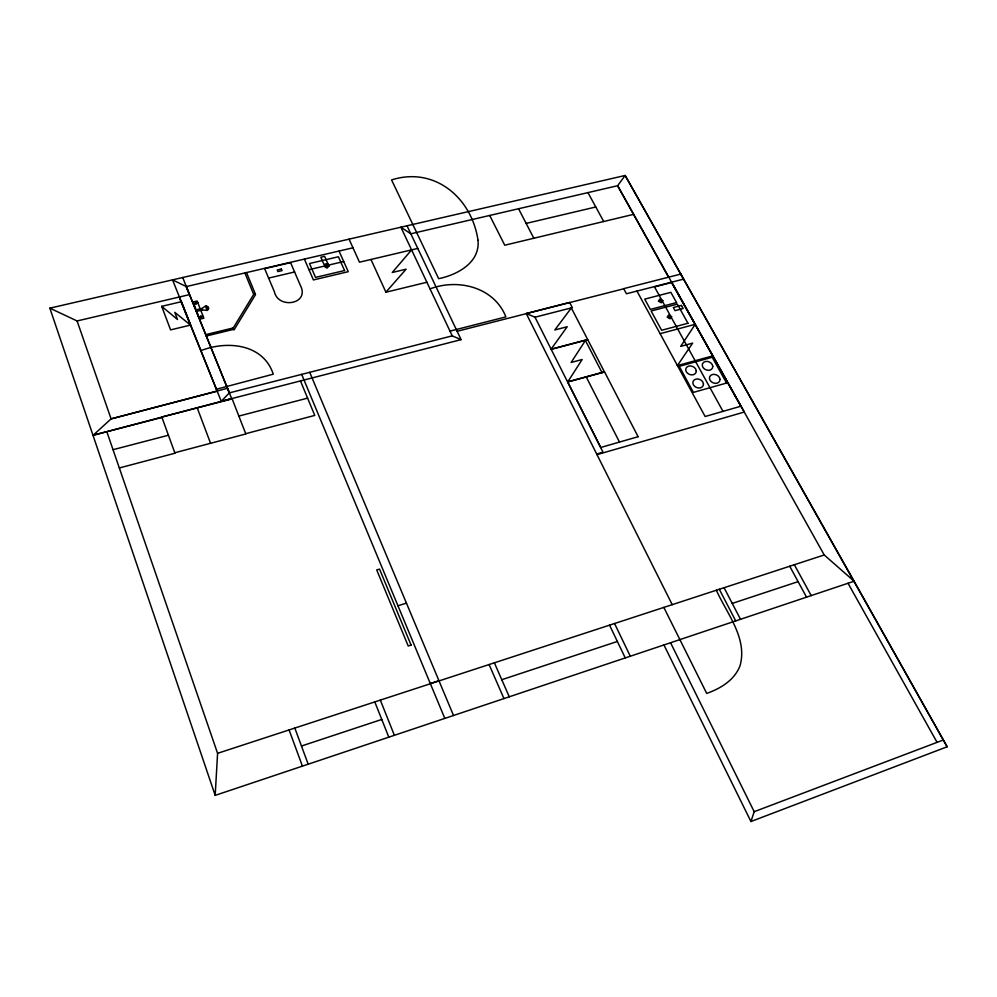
<?xml version="1.0" encoding="UTF-8"?>
<svg xmlns="http://www.w3.org/2000/svg" width="997" height="997" viewBox="0 0 997 997"><rect width="100%" height="100%" fill="white"/><g stroke="black" fill="none" stroke-linecap="round" stroke-linejoin="round"><path stroke-width="1.5" d="M663.94 644.959L750.94 821.528L947.15 746.778L854.117 581.214L215.19 795.369L217.583 753.321L106.816 431.639M750.94 821.528L754.193 811.695L670.557 642.741M585.538 340.301L571.119 362.472L582.148 359.518L567.654 382.05L604.506 372.018L587.769 339.703L551.191 349.374M677.424 365.538L692.653 343.13L680.689 346.37L695.208 324.312L660.114 333.683M571.331 307.948L554.818 329.97L567.206 326.742L551.092 349.174L587.669 339.516L571.306 307.899M411.599 249.886L392.245 272.505L406.115 269.178L385.901 292.171M352.975 247.804L186.277 286.575L172.531 279.87L221.259 401.293L229.335 392.88L452.227 335.864L461.088 339.641L407.013 225.783M754.193 811.695L943.336 739.986M301.468 746.03L381.764 719.448M501.778 679.717L617.355 641.457M732.259 603.422L798.086 581.637M430.305 683.518L438.942 680.689M217.583 753.321L824.22 554.968L854.117 581.214L625.156 175.472L49.85 308.16L215.19 795.369M397.953 605.777L406.452 603.148M596.705 454.021L602.998 452.202L534.99 317.208L526.242 313.507L672.227 604.668M597.004 454.644L744.323 412.023L671.367 282.251M677.449 365.587L712.793 355.879M216.424 389.241L273.265 374.174C263.27 343.653 226.892 340.376 200.945 350.645M245.723 433.695L314.765 415.413L300.508 381.053M174.811 452.763L245.823 433.957L232.064 398.65M119.328 467.967L174.974 453.224L161.788 416.995L232.164 398.9M238.856 416.073L307.599 398.139M113.035 449.697L168.431 435.24M221.259 401.293L461.088 339.641M92.97 435.215L161.95 417.456M449.983 331.129L505.903 316.884C494.076 287.061 458.122 278.263 430.019 288.868M526.242 313.507L569.636 302.427L572.34 307.637L534.99 317.208M457.125 331.291L623.761 288.781M671.816 282.45L654.506 286.887L722.999 411.375M426.89 282.251L385.926 292.221L370.971 259.469M199.051 317.432L203.176 316.448M633.594 214.355L504.756 245.212L489.701 215.452M190.502 325.097L170.587 329.882L161.688 306.341L181.479 301.68L190.502 325.097L174.787 312.335L177.516 319.501L161.688 306.341M196.097 309.855L201.917 308.472L205.619 305.967L207.949 306.602L208.784 308.484L207.376 310.416L202.491 309.942L196.671 311.326M417.768 248.427L359.481 262.186L349.062 239.155M526.154 223.415L595.782 206.99M49.85 308.16L77.093 320.959L189.418 294.638L182.75 277.502M268.604 278.088L274.387 291.722C278.213 309.531 310.129 304.172 300.409 285.528L290.588 262.61L264.654 268.642L268.617 278.088L294.614 271.982M308.97 269.701L343.716 261.538M947.15 746.778L625.156 175.472L617.617 185.716L410.814 233.797L400.881 227.204L452.227 335.864M848.023 583.257L937.08 742.366M824.22 554.968L617.617 185.716L668.551 277.203M671.729 282.163L740.833 406.24L705.128 416.509L636.958 291.074M794.347 564.738L811.197 595.595M587.956 192.62L603.708 221.508M789.724 566.259L806.548 597.166M724.084 587.719L740.509 619.287M719.311 589.277L735.711 620.907M716.357 590.236C726.838 613.691 747.875 638.404 739.973 665.946C734.44 680.166 720.507 688.591 706.699 693.401L663.84 607.41M518.565 208.747L533.831 238.246M585.351 340.351L602.063 372.679M586.149 376.791L619.486 442.07M614.563 623.524L630.291 656.238M609.553 625.156L625.244 657.933M339.055 251.119L348.252 271.683L313.419 279.945L304.409 259.17M494.375 662.818L509.268 696.803M489.103 664.55L503.959 698.585M309.718 372.317L453.523 715.485M301.68 374.373L444.812 718.401M246.521 272.567L255.182 293.629L253.537 294.028L244.876 272.954M179.148 297.044L217.196 391.223L111.091 418.877L93.02 435.365L231.665 398.613L227.515 388.282L111.091 418.877L77.093 320.959M380.331 700.106L394.376 735.3M374.797 701.913L388.805 737.169M201.506 308.572L202.079 310.042M200.223 308.883L197.144 301.019L193.032 301.991L199.724 319.19L203.862 318.193L200.796 310.341M197.219 407.885L210.566 443.291M294.825 728.072L308.185 764.188M289.093 729.941L302.415 766.132M201.17 316.174C201.593 317.956 199.599 315.413 201.17 316.174M477.987 240.202C480.342 262.498 457.399 274.86 438.68 278.674L391.559 179.921C434.842 166.15 471.855 198.154 477.987 240.202M671.604 316.647L670.034 318.778L667.167 317.083L668.75 314.952L671.604 316.647M670.657 316.734L669.76 317.956L668.127 316.984L669.024 315.775L670.657 316.734M662.806 300.645L661.223 302.752L658.381 301.069L659.964 298.975L662.806 300.645M661.858 300.733L660.961 301.941L659.329 300.982L660.238 299.773L661.858 300.733M195.848 303.337C195.188 304.758 197.319 304.122 195.848 303.337M207.787 308.247C207.501 314.691 203.749 301.256 207.787 308.247M719.984 379.296L719.734 380.954C717.155 386.088 707.882 382.113 709.69 376.704C712.02 372.205 719.535 374.685 719.984 379.296M712.768 366.298L712.519 367.943C709.951 373.015 700.717 369.102 702.511 363.718C704.854 359.281 712.319 361.712 712.768 366.298M703.446 383.932L703.197 385.602C700.592 390.762 691.257 386.786 693.114 381.328C695.457 376.816 703.022 379.284 703.446 383.932M696.28 370.872L696.018 372.517C693.426 377.626 684.129 373.701 685.986 368.279C688.341 363.83 695.844 366.248 696.28 370.872M328.013 266.074L326.891 267.271L325.309 266.299L326.43 265.09L328.013 266.074M329.035 265.987L327.066 268.093L324.287 266.386L326.256 264.28L329.035 265.987M253.998 293.916L232.5 329.16L234.096 329.82L255.568 294.564L253.998 293.916M411.076 645.096L408.209 646.006L376.716 569.948L379.533 569.1L411.076 645.096M638.105 436.711L600.717 447.479L567.642 381.826L604.494 371.806L638.105 436.711M726.576 383.047L693.413 392.394L679.244 366.335L712.232 357.262L726.576 383.047M687.955 323.265L661.634 330.269L651.128 310.989L677.337 304.135L687.955 323.265M681.437 305.418L673.324 307.537L675.031 310.64L683.144 308.497L681.437 305.418M676.539 302.577L650.343 309.419L644.735 299.112L670.869 292.345L676.539 302.577M227.578 388.581L186.277 286.575L229.335 392.88L227.578 388.581M680.801 274.075L623.686 288.644L626.44 293.766L683.618 279.11L680.801 274.075M232.662 328.088L205.756 334.631L206.292 336.014L233.211 329.459L232.662 328.088M197.842 302.801L193.73 303.773L197.867 302.864M344.551 270.536L315.538 277.403L309.494 263.532L338.407 256.765L344.551 270.536M281.378 269.04L277.241 270L277.914 271.595L282.051 270.623L281.378 269.04M327.826 263.594L324 264.492L320.81 257.251L324.636 256.354L327.826 263.594"/></g></svg>
